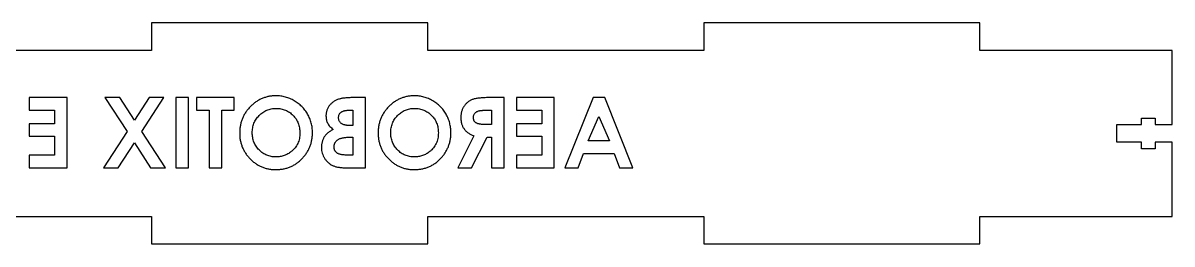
# Model space of a CAD drawing. Header units: millimetres. Extents: x -124 to 296, y -3 to 37.
# Drawn here: x 87.9 to 296, y -3.1 to 36.9 of the extents above; entities that cross this region are included whole.
import ezdxf

# ---------------------------------------------------------------- set-up
doc = ezdxf.new("R2010")
doc.units = ezdxf.units.MM

msp = doc.modelspace()

# ---------------------------------------------------------------- linework, layer by layer
at = {"color": 7, "linetype": 'Continuous', "lineweight": 25}
for p, q in [((111.16, 36.88), (111.16, 31.88)), ((161.16, 36.88), (111.16, 36.88)), ((161.16, 31.88), (161.16, 36.88)), ((211.16, 36.88), (211.16, 31.88)), ((261.16, 36.88), (211.16, 36.88)), ((261.16, 31.88), (261.16, 36.88)), ((111.16, 31.88), (61.16, 31.88)), ((211.16, 31.88), (161.16, 31.88)), ((295.96, 31.88), (261.16, 31.88)), ((295.96, 18.48), (295.96, 31.88)), ((95.85, 23.37), (89.01, 23.37)), ((89.01, 23.37), (89.01, 21.09)), ((95.85, 10.67), (95.85, 23.37)), ((105.39, 23.37), (102.7, 23.37)), ((102.7, 23.37), (106.71, 17.23)), ((108.05, 19.29), (105.39, 23.37)), ((110.7, 23.37), (108.05, 19.29)), ((109.39, 17.23), (113.39, 23.37)), ((113.39, 23.37), (110.7, 23.37)), ((117.83, 23.37), (115.55, 23.37)), ((115.55, 23.37), (115.55, 10.67)), ((117.83, 10.67), (117.83, 23.37)), ((126.13, 23.37), (119.29, 23.37)), ((119.29, 23.37), (119.29, 21.09)), ((126.13, 21.09), (126.13, 23.37)), ((149.9, 23.37), (147.87, 23.37)), ((149.9, 10.67), (149.9, 23.37)), ((174.98, 23.37), (172.32, 23.37)), ((174.98, 10.67), (174.98, 23.37)), ((184.09, 23.37), (177.26, 23.37)), ((177.26, 23.37), (177.26, 21.09)), ((184.09, 10.67), (184.09, 23.37)), ((191.1, 23.37), (185.97, 10.67)), ((193.21, 23.37), (191.1, 23.37)), ((198.34, 10.67), (193.21, 23.37)), ((89.01, 21.09), (93.57, 21.09)), ((93.57, 21.09), (93.57, 18.65)), ((119.29, 21.09), (121.57, 21.09)), ((121.57, 21.09), (121.57, 10.67)), ((123.85, 21.09), (126.13, 21.09)), ((123.85, 10.67), (123.85, 21.09)), ((146.91, 21.09), (147.62, 21.09)), ((147.62, 21.09), (147.62, 18.32)), ((171.92, 21.09), (172.7, 21.09)), ((172.7, 21.09), (172.7, 18.49)), ((177.26, 21.09), (181.81, 21.09)), ((181.81, 21.09), (181.81, 18.65)), ((190.25, 15.56), (192.15, 19.97)), ((192.15, 19.97), (194.06, 15.56)), ((290.46, 19.68), (292.88, 19.68)), ((290.46, 18.48), (290.46, 19.68)), ((292.88, 19.68), (292.88, 18.48)), ((93.57, 18.65), (89.01, 18.65)), ((89.01, 18.65), (89.01, 16.37)), ((106.71, 17.23), (102.44, 10.67)), ((113.67, 10.67), (109.39, 17.23)), ((147.62, 18.32), (147.02, 18.32)), ((172.7, 18.49), (171.81, 18.49)), ((181.81, 18.65), (177.26, 18.65)), ((177.26, 18.65), (177.26, 16.37)), ((285.96, 18.48), (290.46, 18.48)), ((285.96, 15.28), (285.96, 18.48)), ((292.88, 18.48), (295.96, 18.48)), ((89.01, 16.37), (93.57, 16.37)), ((93.57, 16.37), (93.57, 12.95)), ((105.13, 10.67), (108.05, 15.17)), ((108.05, 15.17), (110.98, 10.67)), ((147.08, 16.21), (147.62, 16.21)), ((147.62, 16.21), (147.62, 12.95)), ((169.52, 16.47), (166.59, 10.67)), ((169.12, 10.67), (171.92, 16.21)), ((171.92, 16.21), (172.7, 16.21)), ((172.7, 16.21), (172.7, 10.67)), ((177.26, 16.37), (181.81, 16.37)), ((181.81, 16.37), (181.81, 12.95)), ((194.06, 15.56), (190.25, 15.56)), ((290.46, 15.28), (285.96, 15.28)), ((290.46, 14.08), (290.46, 15.28)), ((292.88, 15.28), (292.88, 14.08)), ((295.96, 15.28), (292.88, 15.28)), ((295.96, 1.88), (295.96, 15.28)), ((93.57, 12.95), (89.01, 12.95)), ((89.01, 12.95), (89.01, 10.67)), ((147.62, 12.95), (146.97, 12.95)), ((181.81, 12.95), (177.26, 12.95)), ((177.26, 12.95), (177.26, 10.67)), ((188.4, 10.67), (189.39, 13.28)), ((189.39, 13.28), (194.92, 13.28)), ((194.92, 13.28), (195.91, 10.67)), ((292.88, 14.08), (290.46, 14.08)), ((89.01, 10.67), (95.85, 10.67)), ((102.44, 10.67), (105.13, 10.67)), ((110.98, 10.67), (113.67, 10.67)), ((115.55, 10.67), (117.83, 10.67)), ((121.57, 10.67), (123.85, 10.67)), ((146.33, 10.67), (149.9, 10.67)), ((166.59, 10.67), (169.12, 10.67)), ((172.7, 10.67), (174.98, 10.67)), ((177.26, 10.67), (184.09, 10.67)), ((185.97, 10.67), (188.4, 10.67)), ((195.91, 10.67), (198.34, 10.67)), ((61.16, 1.88), (111.16, 1.88)), ((111.16, 1.88), (111.16, -3.12)), ((161.16, 1.88), (211.16, 1.88)), ((161.16, -3.12), (161.16, 1.88)), ((211.16, 1.88), (211.16, -3.12)), ((261.16, 1.88), (295.96, 1.88)), ((261.16, -3.12), (261.16, 1.88)), ((111.16, -3.12), (161.16, -3.12)), ((211.16, -3.12), (261.16, -3.12))]:
    msp.add_line(p, q, dxfattribs=at)
for points, knots in [([(133.68, 23.7), (133.45, 23.69), (133.02, 23.68), (132.38, 23.59), (131.76, 23.43), (131.17, 23.22), (130.6, 22.94), (130.05, 22.6), (129.53, 22.2), (129.04, 21.75), (128.58, 21.25), (128.19, 20.72), (127.86, 20.17), (127.58, 19.58), (127.37, 18.97), (127.22, 18.33), (127.12, 17.67), (127.11, 17.21), (127.11, 16.98)], [0, 0, 0, 0, 0.063396, 0.125157, 0.185649, 0.245977, 0.306108, 0.367351, 0.429902, 0.49454, 0.559373, 0.62241, 0.684357, 0.745807, 0.80743, 0.869996, 0.933928, 1, 1, 1, 1]), ([(140.3, 17.03), (140.29, 17.18), (140.29, 17.48), (140.24, 17.92), (140.18, 18.35), (140.08, 18.78), (139.96, 19.19), (139.8, 19.6), (139.63, 19.99), (139.42, 20.38), (139.19, 20.75), (138.94, 21.11), (138.67, 21.44), (138.37, 21.75), (138.06, 22.04), (137.73, 22.32), (137.37, 22.57), (137, 22.81), (136.61, 23.02), (136.21, 23.2), (135.81, 23.35), (135.4, 23.48), (134.98, 23.58), (134.55, 23.65), (134.11, 23.69), (133.82, 23.7), (133.68, 23.7)], [0, 0, 0, 0, 0.043114, 0.085683, 0.127594, 0.169059, 0.210432, 0.251811, 0.293444, 0.335381, 0.377477, 0.418688, 0.459873, 0.500873, 0.541873, 0.583212, 0.624763, 0.666988, 0.70937, 0.751103, 0.792568, 0.833545, 0.874827, 0.916018, 0.957859, 1, 1, 1, 1]), ([(145.28, 23.15), (145.18, 23.12), (144.99, 23.07), (144.72, 22.96), (144.47, 22.85), (144.23, 22.71), (144, 22.56), (143.8, 22.39), (143.6, 22.21), (143.42, 22.01), (143.26, 21.8), (143.12, 21.58), (143, 21.35), (142.9, 21.11), (142.83, 20.86), (142.78, 20.6), (142.74, 20.33), (142.74, 20.15), (142.74, 20.06)], [0, 0, 0, 0, 0.06875, 0.134909, 0.199721, 0.262974, 0.325357, 0.387336, 0.449407, 0.511118, 0.572473, 0.633077, 0.692861, 0.752561, 0.812738, 0.873479, 0.935776, 1, 1, 1, 1]), ([(147.87, 23.37), (147.72, 23.37), (147.45, 23.37), (147.05, 23.36), (146.68, 23.34), (146.34, 23.32), (146.03, 23.28), (145.75, 23.25), (145.5, 23.2), (145.35, 23.16), (145.28, 23.15)], [0, 0, 0, 0, 0.163996, 0.317329, 0.45806, 0.589158, 0.707952, 0.816322, 0.913585, 1, 1, 1, 1]), ([(158.75, 23.7), (158.53, 23.69), (158.09, 23.68), (157.45, 23.59), (156.83, 23.43), (156.24, 23.22), (155.67, 22.94), (155.12, 22.6), (154.6, 22.2), (154.11, 21.75), (153.66, 21.25), (153.27, 20.72), (152.93, 20.17), (152.65, 19.58), (152.44, 18.97), (152.29, 18.33), (152.2, 17.67), (152.19, 17.21), (152.18, 16.98)], [0, 0, 0, 0, 0.063396, 0.125157, 0.185649, 0.245977, 0.306108, 0.367351, 0.429902, 0.49454, 0.559373, 0.62241, 0.684357, 0.745807, 0.80743, 0.869996, 0.933928, 1, 1, 1, 1]), ([(165.37, 17.03), (165.37, 17.18), (165.36, 17.48), (165.32, 17.92), (165.25, 18.35), (165.15, 18.78), (165.03, 19.19), (164.88, 19.6), (164.7, 19.99), (164.49, 20.38), (164.26, 20.75), (164.01, 21.11), (163.74, 21.44), (163.45, 21.75), (163.13, 22.04), (162.8, 22.32), (162.44, 22.57), (162.07, 22.81), (161.69, 23.02), (161.29, 23.2), (160.88, 23.35), (160.47, 23.48), (160.05, 23.58), (159.62, 23.65), (159.19, 23.69), (158.9, 23.7), (158.75, 23.7)], [0, 0, 0, 0, 0.043114, 0.085683, 0.127594, 0.169059, 0.210432, 0.251811, 0.293444, 0.335381, 0.377477, 0.418688, 0.459873, 0.500873, 0.541873, 0.583212, 0.624763, 0.666988, 0.70937, 0.751103, 0.792568, 0.833545, 0.874827, 0.916018, 0.957859, 1, 1, 1, 1]), ([(172.32, 23.37), (172.14, 23.37), (171.81, 23.37), (171.32, 23.35), (170.87, 23.32), (170.46, 23.28), (170.09, 23.23), (169.76, 23.17), (169.47, 23.1), (169.22, 23.01), (168.99, 22.91), (168.77, 22.79), (168.57, 22.66), (168.38, 22.52), (168.2, 22.36), (168.02, 22.18), (167.87, 21.99), (167.72, 21.78), (167.59, 21.56), (167.47, 21.34), (167.38, 21.1), (167.3, 20.85), (167.24, 20.59), (167.19, 20.32), (167.16, 20.05), (167.16, 19.86), (167.16, 19.76)], [0, 0, 0, 0, 0.072889, 0.140186, 0.202277, 0.258895, 0.310483, 0.357095, 0.398514, 0.435038, 0.469251, 0.502805, 0.53621, 0.569379, 0.602801, 0.636666, 0.670929, 0.705803, 0.741189, 0.776304, 0.812004, 0.847969, 0.884522, 0.921974, 0.960198, 1, 1, 1, 1]), ([(129.39, 17.01), (129.39, 17.17), (129.4, 17.46), (129.46, 17.9), (129.56, 18.32), (129.69, 18.72), (129.87, 19.1), (130.09, 19.47), (130.35, 19.82), (130.64, 20.14), (130.96, 20.44), (131.3, 20.7), (131.66, 20.93), (132.04, 21.1), (132.43, 21.24), (132.84, 21.35), (133.27, 21.41), (133.56, 21.41), (133.71, 21.42)], [0, 0, 0, 0, 0.065939, 0.129791, 0.192175, 0.253617, 0.314719, 0.376282, 0.438973, 0.503175, 0.567329, 0.629651, 0.69065, 0.751238, 0.811754, 0.872788, 0.93554, 1, 1, 1, 1]), ([(133.71, 21.42), (133.86, 21.41), (134.15, 21.41), (134.58, 21.35), (135, 21.25), (135.39, 21.11), (135.77, 20.94), (136.12, 20.72), (136.46, 20.46), (136.78, 20.17), (137.07, 19.85), (137.32, 19.51), (137.54, 19.14), (137.71, 18.75), (137.85, 18.34), (137.94, 17.91), (138, 17.46), (138.01, 17.15), (138.02, 17)], [0, 0, 0, 0, 0.0646087, 0.1275118, 0.1885213, 0.2487082, 0.3085983, 0.3688122, 0.4298875, 0.4928024, 0.5557433, 0.6174853, 0.678969, 0.7401977, 0.8023601, 0.8662448, 0.9317068, 1, 1, 1, 1]), ([(145.02, 19.75), (145.02, 19.85), (145.03, 20.04), (145.12, 20.31), (145.27, 20.55), (145.45, 20.71), (145.61, 20.82), (145.75, 20.89), (145.9, 20.96), (146.08, 21.01), (146.26, 21.04), (146.46, 21.07), (146.68, 21.09), (146.83, 21.09), (146.91, 21.09)], [0, 0, 0, 0, 0.112332, 0.217189, 0.320776, 0.429446, 0.48689, 0.547348, 0.610552, 0.67854, 0.751006, 0.828563, 0.911494, 1, 1, 1, 1]), ([(154.46, 17.01), (154.46, 17.17), (154.47, 17.46), (154.53, 17.9), (154.63, 18.32), (154.77, 18.72), (154.95, 19.1), (155.16, 19.47), (155.42, 19.82), (155.72, 20.14), (156.03, 20.44), (156.38, 20.7), (156.73, 20.93), (157.11, 21.1), (157.51, 21.24), (157.92, 21.35), (158.35, 21.41), (158.64, 21.41), (158.79, 21.42)], [0, 0, 0, 0, 0.065939, 0.129791, 0.192175, 0.253617, 0.314719, 0.376282, 0.438973, 0.503175, 0.567329, 0.629651, 0.69065, 0.751238, 0.811754, 0.872788, 0.93554, 1, 1, 1, 1]), ([(158.79, 21.42), (158.93, 21.41), (159.23, 21.41), (159.66, 21.35), (160.07, 21.25), (160.46, 21.11), (160.84, 20.94), (161.2, 20.72), (161.53, 20.46), (161.85, 20.17), (162.14, 19.85), (162.4, 19.51), (162.61, 19.14), (162.79, 18.75), (162.92, 18.34), (163.02, 17.91), (163.08, 17.46), (163.09, 17.15), (163.09, 17)], [0, 0, 0, 0, 0.064609, 0.127512, 0.188521, 0.248708, 0.308598, 0.368812, 0.429888, 0.492802, 0.555743, 0.617485, 0.678969, 0.740198, 0.80236, 0.866245, 0.931707, 1, 1, 1, 1]), ([(169.44, 19.79), (169.44, 19.86), (169.45, 19.99), (169.5, 20.18), (169.58, 20.36), (169.69, 20.52), (169.83, 20.66), (169.99, 20.79), (170.17, 20.89), (170.34, 20.95), (170.49, 20.99), (170.63, 21.02), (170.79, 21.04), (170.97, 21.06), (171.18, 21.08), (171.41, 21.09), (171.66, 21.09), (171.83, 21.09), (171.92, 21.09)], [0, 0, 0, 0, 0.063769, 0.125262, 0.185414, 0.246807, 0.309422, 0.372533, 0.437733, 0.50575, 0.544013, 0.58837, 0.640389, 0.697897, 0.763272, 0.834979, 0.913874, 1, 1, 1, 1]), ([(142.74, 20.06), (142.74, 19.94), (142.75, 19.71), (142.8, 19.36), (142.91, 19.04), (143.04, 18.73), (143.22, 18.43), (143.46, 18.14), (143.73, 17.87), (143.94, 17.7), (144.06, 17.61)], [0, 0, 0, 0, 0.12327, 0.242641, 0.359427, 0.47555, 0.593898, 0.720202, 0.854465, 1, 1, 1, 1]), ([(147.02, 18.32), (146.93, 18.32), (146.78, 18.33), (146.55, 18.34), (146.33, 18.37), (146.14, 18.42), (145.95, 18.47), (145.79, 18.54), (145.64, 18.62), (145.47, 18.73), (145.29, 18.91), (145.13, 19.16), (145.03, 19.45), (145.02, 19.65), (145.02, 19.75)], [0, 0, 0, 0, 0.088776, 0.171377, 0.248114, 0.321161, 0.388033, 0.452091, 0.512268, 0.568866, 0.676936, 0.781012, 0.886918, 1, 1, 1, 1]), ([(167.16, 19.76), (167.16, 19.66), (167.17, 19.47), (167.19, 19.18), (167.24, 18.9), (167.31, 18.64), (167.38, 18.39), (167.49, 18.15), (167.61, 17.92), (167.75, 17.71), (167.9, 17.51), (168.08, 17.32), (168.27, 17.15), (168.49, 16.99), (168.72, 16.84), (168.97, 16.7), (169.24, 16.57), (169.42, 16.5), (169.52, 16.47)], [0, 0, 0, 0, 0.068741, 0.134789, 0.198536, 0.260386, 0.320962, 0.379904, 0.438503, 0.496154, 0.554265, 0.612749, 0.672513, 0.733646, 0.79679, 0.861936, 0.929398, 1, 1, 1, 1]), ([(171.81, 18.49), (171.7, 18.49), (171.49, 18.49), (171.19, 18.5), (170.92, 18.53), (170.68, 18.56), (170.46, 18.6), (170.26, 18.65), (170.09, 18.71), (169.95, 18.79), (169.83, 18.87), (169.72, 18.96), (169.64, 19.07), (169.56, 19.19), (169.51, 19.33), (169.47, 19.47), (169.44, 19.63), (169.44, 19.74), (169.44, 19.79)], [0, 0, 0, 0, 0.10554, 0.202086, 0.290685, 0.370553, 0.44267, 0.507675, 0.565573, 0.616455, 0.663331, 0.708862, 0.753412, 0.798515, 0.845064, 0.893873, 0.944708, 1, 1, 1, 1]), ([(127.11, 16.98), (127.11, 16.76), (127.12, 16.31), (127.21, 15.65), (127.37, 15.02), (127.57, 14.41), (127.85, 13.83), (128.18, 13.28), (128.57, 12.76), (129.01, 12.26), (129.5, 11.82), (130.02, 11.42), (130.56, 11.09), (131.13, 10.82), (131.73, 10.6), (132.35, 10.45), (132.99, 10.36), (133.43, 10.35), (133.66, 10.35)], [0, 0, 0, 0, 0.065722, 0.129508, 0.191722, 0.253161, 0.314316, 0.375952, 0.43862, 0.502973, 0.567129, 0.629552, 0.690477, 0.751072, 0.811668, 0.872929, 0.935501, 1, 1, 1, 1]), ([(133.67, 12.63), (133.52, 12.63), (133.23, 12.64), (132.81, 12.7), (132.41, 12.8), (132.02, 12.93), (131.64, 13.11), (131.29, 13.33), (130.95, 13.59), (130.63, 13.89), (130.34, 14.21), (130.09, 14.56), (129.87, 14.92), (129.69, 15.3), (129.55, 15.7), (129.46, 16.13), (129.4, 16.56), (129.39, 16.86), (129.39, 17.01)], [0, 0, 0, 0, 0.0641474, 0.1262121, 0.1868413, 0.2469359, 0.3072564, 0.3681505, 0.4300708, 0.4938754, 0.5579807, 0.6208695, 0.6825247, 0.7440357, 0.8058887, 0.8689681, 0.9332474, 1, 1, 1, 1]), ([(133.66, 10.35), (133.89, 10.35), (134.35, 10.36), (135.02, 10.46), (135.67, 10.61), (136.28, 10.83), (136.86, 11.11), (137.41, 11.45), (137.93, 11.86), (138.41, 12.32), (138.85, 12.82), (139.24, 13.35), (139.57, 13.91), (139.83, 14.49), (140.04, 15.09), (140.19, 15.71), (140.28, 16.36), (140.29, 16.8), (140.3, 17.03)], [0, 0, 0, 0, 0.066749, 0.131152, 0.193732, 0.255326, 0.316388, 0.378027, 0.440406, 0.504557, 0.568658, 0.630986, 0.692288, 0.752615, 0.8132, 0.874016, 0.936158, 1, 1, 1, 1]), ([(138.02, 17), (138.01, 16.82), (138, 16.48), (137.93, 15.98), (137.81, 15.51), (137.63, 15.07), (137.41, 14.66), (137.14, 14.27), (136.82, 13.92), (136.58, 13.71), (136.45, 13.6)], [0, 0, 0, 0, 0.134807, 0.264199, 0.388462, 0.509942, 0.63041, 0.750671, 0.873455, 1, 1, 1, 1]), ([(144.06, 17.61), (143.97, 17.57), (143.79, 17.48), (143.54, 17.33), (143.31, 17.17), (143.1, 17.01), (142.91, 16.83), (142.73, 16.65), (142.57, 16.46), (142.43, 16.26), (142.31, 16.06), (142.21, 15.84), (142.12, 15.61), (142.05, 15.38), (141.99, 15.13), (141.95, 14.88), (141.93, 14.62), (141.92, 14.44), (141.92, 14.35)], [0, 0, 0, 0, 0.072791, 0.142723, 0.209491, 0.274716, 0.336886, 0.397686, 0.457054, 0.515313, 0.572822, 0.630776, 0.689505, 0.748743, 0.809225, 0.870715, 0.934265, 1, 1, 1, 1]), ([(152.18, 16.98), (152.19, 16.76), (152.2, 16.31), (152.29, 15.65), (152.44, 15.02), (152.65, 14.41), (152.92, 13.83), (153.25, 13.28), (153.64, 12.76), (154.09, 12.26), (154.57, 11.82), (155.09, 11.42), (155.63, 11.09), (156.2, 10.82), (156.8, 10.6), (157.42, 10.45), (158.07, 10.36), (158.51, 10.35), (158.73, 10.35)], [0, 0, 0, 0, 0.065722, 0.129508, 0.191722, 0.253161, 0.314316, 0.375952, 0.43862, 0.502973, 0.567129, 0.629552, 0.690477, 0.751072, 0.811668, 0.872929, 0.935501, 1, 1, 1, 1]), ([(158.74, 12.63), (158.59, 12.63), (158.31, 12.64), (157.88, 12.7), (157.48, 12.8), (157.09, 12.93), (156.72, 13.11), (156.36, 13.33), (156.03, 13.59), (155.71, 13.89), (155.42, 14.21), (155.16, 14.56), (154.94, 14.92), (154.77, 15.3), (154.63, 15.7), (154.53, 16.13), (154.47, 16.56), (154.46, 16.86), (154.46, 17.01)], [0, 0, 0, 0, 0.0641474, 0.1262121, 0.1868413, 0.2469359, 0.3072564, 0.3681505, 0.4300708, 0.4938754, 0.5579807, 0.6208695, 0.6825247, 0.7440357, 0.8058887, 0.8689681, 0.9332474, 1, 1, 1, 1]), ([(158.73, 10.35), (158.97, 10.35), (159.42, 10.36), (160.1, 10.46), (160.74, 10.61), (161.35, 10.83), (161.93, 11.11), (162.48, 11.45), (163, 11.86), (163.49, 12.32), (163.93, 12.82), (164.31, 13.35), (164.64, 13.91), (164.91, 14.49), (165.12, 15.09), (165.26, 15.71), (165.35, 16.36), (165.36, 16.8), (165.37, 17.03)], [0, 0, 0, 0, 0.066749, 0.131152, 0.193732, 0.255326, 0.316388, 0.378027, 0.440406, 0.504557, 0.568658, 0.630986, 0.692288, 0.752615, 0.8132, 0.874016, 0.936158, 1, 1, 1, 1]), ([(163.09, 17), (163.08, 16.82), (163.07, 16.48), (163, 15.98), (162.88, 15.51), (162.71, 15.07), (162.49, 14.66), (162.22, 14.27), (161.9, 13.92), (161.65, 13.71), (161.53, 13.6)], [0, 0, 0, 0, 0.134807, 0.264199, 0.388462, 0.509942, 0.63041, 0.750671, 0.873455, 1, 1, 1, 1]), ([(144.2, 14.44), (144.2, 14.5), (144.21, 14.63), (144.24, 14.83), (144.29, 15), (144.36, 15.17), (144.46, 15.33), (144.58, 15.48), (144.71, 15.61), (144.87, 15.74), (145.05, 15.85), (145.26, 15.95), (145.5, 16.03), (145.76, 16.09), (146.05, 16.15), (146.37, 16.18), (146.71, 16.2), (146.95, 16.21), (147.08, 16.21)], [0, 0, 0, 0, 0.052826, 0.102892, 0.151698, 0.199578, 0.247224, 0.295723, 0.346254, 0.398507, 0.45429, 0.514042, 0.579093, 0.650037, 0.727451, 0.811452, 0.902476, 1, 1, 1, 1]), ([(136.45, 13.6), (136.35, 13.52), (136.15, 13.37), (135.83, 13.17), (135.49, 13), (135.15, 12.86), (134.79, 12.76), (134.43, 12.68), (134.05, 12.63), (133.79, 12.63), (133.67, 12.63)], [0, 0, 0, 0, 0.127991, 0.253098, 0.376184, 0.498936, 0.621526, 0.745707, 0.871575, 1, 1, 1, 1]), ([(141.92, 14.35), (141.93, 14.17), (141.94, 13.83), (142.05, 13.33), (142.23, 12.85), (142.47, 12.4), (142.76, 12), (143.1, 11.64), (143.49, 11.34), (143.84, 11.13), (144.14, 11), (144.39, 10.91), (144.66, 10.83), (144.96, 10.78), (145.27, 10.73), (145.61, 10.7), (145.96, 10.68), (146.2, 10.67), (146.33, 10.67)], [0, 0, 0, 0, 0.080259, 0.158391, 0.236258, 0.315105, 0.393222, 0.468731, 0.542781, 0.617708, 0.656365, 0.69708, 0.740697, 0.786729, 0.835579, 0.88725, 0.941898, 1, 1, 1, 1]), ([(146.97, 12.95), (146.84, 12.95), (146.59, 12.95), (146.23, 12.97), (145.9, 13), (145.61, 13.04), (145.35, 13.09), (145.13, 13.16), (144.93, 13.23), (144.77, 13.32), (144.64, 13.43), (144.52, 13.54), (144.42, 13.66), (144.34, 13.8), (144.28, 13.94), (144.24, 14.1), (144.21, 14.26), (144.2, 14.38), (144.2, 14.44)], [0, 0, 0, 0, 0.109567, 0.210657, 0.302002, 0.385143, 0.459013, 0.524719, 0.583227, 0.634208, 0.681186, 0.726275, 0.770113, 0.81408, 0.857994, 0.903339, 0.950545, 1, 1, 1, 1]), ([(161.53, 13.6), (161.43, 13.52), (161.22, 13.37), (160.9, 13.17), (160.57, 13), (160.22, 12.86), (159.87, 12.76), (159.5, 12.68), (159.12, 12.63), (158.87, 12.63), (158.74, 12.63)], [0, 0, 0, 0, 0.127991, 0.253098, 0.376184, 0.498936, 0.621526, 0.745707, 0.871575, 1, 1, 1, 1])]:
    msp.add_open_spline(points, degree=3, knots=knots, dxfattribs=at)

doc.saveas('drawing.dxf')
